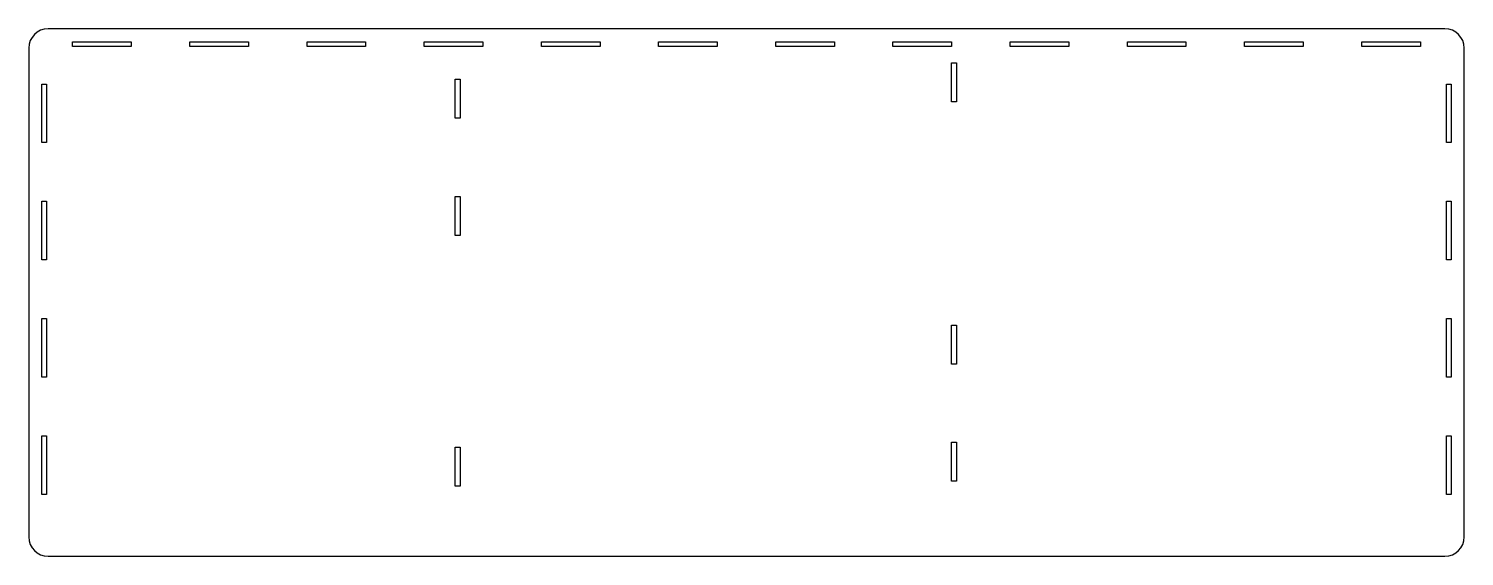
# Model space of a CAD drawing. Header units: millimetres. Extents: x 2828 to 3710, y 717 to 1041.
import ezdxf

# ---------------------------------------------------------------- set-up
doc = ezdxf.new("R2010")
doc.units = ezdxf.units.MM

msp = doc.modelspace()

# ---------------------------------------------------------------- linework, layer by layer
for p, q in [((3698.49, 1041.27, 3), (2840.49, 1041.27, 3)), ((2855.49, 1030.27, 3), (2855.49, 1033.27, 3)), ((2855.49, 1033.27, 3), (2891.49, 1033.27, 3)), ((2891.49, 1033.27, 3), (2891.49, 1030.27, 3)), ((2927.49, 1030.27, 3), (2927.49, 1033.27, 3)), ((2927.49, 1033.27, 3), (2963.49, 1033.27, 3)), ((2963.49, 1033.27, 3), (2963.49, 1030.27, 3)), ((2999.49, 1030.27, 3), (2999.49, 1033.27, 3)), ((2999.49, 1033.27, 3), (3035.49, 1033.27, 3)), ((3035.49, 1033.27, 3), (3035.49, 1030.27, 3)), ((3071.49, 1030.27, 3), (3071.49, 1033.27, 3)), ((3071.49, 1033.27, 3), (3107.49, 1033.27, 3)), ((3107.49, 1033.27, 3), (3107.49, 1030.27, 3)), ((3143.49, 1030.27, 3), (3143.49, 1033.27, 3)), ((3143.49, 1033.27, 3), (3179.49, 1033.27, 3)), ((3179.49, 1033.27, 3), (3179.49, 1030.27, 3)), ((3215.49, 1033.27, 3), (3251.49, 1033.27, 3)), ((3215.49, 1030.27, 3), (3215.49, 1033.27, 3)), ((3251.49, 1033.27, 3), (3251.49, 1030.27, 3)), ((3287.49, 1033.27, 3), (3323.49, 1033.27, 3)), ((3287.49, 1030.27, 3), (3287.49, 1033.27, 3)), ((3323.49, 1033.27, 3), (3323.49, 1030.27, 3)), ((3359.49, 1033.27, 3), (3395.49, 1033.27, 3)), ((3359.49, 1030.27, 3), (3359.49, 1033.27, 3)), ((3395.49, 1033.27, 3), (3395.49, 1030.27, 3)), ((3431.49, 1033.27, 3), (3467.49, 1033.27, 3)), ((3431.49, 1030.27, 3), (3431.49, 1033.27, 3)), ((3467.49, 1033.27, 3), (3467.49, 1030.27, 3)), ((3503.49, 1033.27, 3), (3539.49, 1033.27, 3)), ((3503.49, 1030.27, 3), (3503.49, 1033.27, 3)), ((3539.49, 1033.27, 3), (3539.49, 1030.27, 3)), ((3575.49, 1033.27, 3), (3611.49, 1033.27, 3)), ((3575.49, 1030.27, 3), (3575.49, 1033.27, 3)), ((3611.49, 1033.27, 3), (3611.49, 1030.27, 3)), ((3647.49, 1033.27, 3), (3683.49, 1033.27, 3)), ((3647.49, 1030.27, 3), (3647.49, 1033.27, 3)), ((3683.49, 1033.27, 3), (3683.49, 1030.27, 3)), ((2828.49, 1029.27, 3), (2828.49, 729.27, 3)), ((2891.49, 1030.27, 3), (2855.49, 1030.27, 3)), ((2963.49, 1030.27, 3), (2927.49, 1030.27, 3)), ((3035.49, 1030.27, 3), (2999.49, 1030.27, 3)), ((3107.49, 1030.27, 3), (3071.49, 1030.27, 3)), ((3179.49, 1030.27, 3), (3143.49, 1030.27, 3)), ((3251.49, 1030.27, 3), (3215.49, 1030.27, 3)), ((3323.49, 1030.27, 3), (3287.49, 1030.27, 3)), ((3395.49, 1030.27, 3), (3359.49, 1030.27, 3)), ((3467.49, 1030.27, 3), (3431.49, 1030.27, 3)), ((3539.49, 1030.27, 3), (3503.49, 1030.27, 3)), ((3611.49, 1030.27, 3), (3575.49, 1030.27, 3)), ((3683.49, 1030.27, 3), (3647.49, 1030.27, 3)), ((3710.49, 729.27, 3), (3710.49, 1029.27, 3)), ((3395.49, 1020.31, 3), (3398.49, 1020.31, 3)), ((3395.49, 996.31, 3), (3395.49, 1020.31, 3)), ((3398.49, 1020.31, 3), (3398.49, 996.31, 3)), ((2836.49, 971.31, 3), (2836.49, 1007.31, 3)), ((2836.49, 1007.31, 3), (2839.49, 1007.31, 3)), ((2839.49, 1007.31, 3), (2839.49, 971.31, 3)), ((3090.49, 986.31, 3), (3090.49, 1010.31, 3)), ((3090.49, 1010.31, 3), (3093.49, 1010.31, 3)), ((3093.49, 1010.31, 3), (3093.49, 986.31, 3)), ((3699.49, 1007.31, 3), (3702.49, 1007.31, 3)), ((3699.49, 971.31, 3), (3699.49, 1007.31, 3)), ((3702.49, 1007.31, 3), (3702.49, 971.31, 3)), ((3398.49, 996.31, 3), (3395.49, 996.31, 3)), ((3093.49, 986.31, 3), (3090.49, 986.31, 3)), ((2839.49, 971.31, 3), (2836.49, 971.31, 3)), ((3702.49, 971.31, 3), (3699.49, 971.31, 3)), ((2836.49, 899.31, 3), (2836.49, 935.31, 3)), ((2836.49, 935.31, 3), (2839.49, 935.31, 3)), ((2839.49, 935.31, 3), (2839.49, 899.31, 3)), ((3090.49, 914.31, 3), (3090.49, 938.31, 3)), ((3090.49, 938.31, 3), (3093.49, 938.31, 3)), ((3093.49, 938.31, 3), (3093.49, 914.31, 3)), ((3699.49, 935.31, 3), (3702.49, 935.31, 3)), ((3699.49, 899.31, 3), (3699.49, 935.31, 3)), ((3702.49, 935.31, 3), (3702.49, 899.31, 3)), ((3093.49, 914.31, 3), (3090.49, 914.31, 3)), ((2839.49, 899.31, 3), (2836.49, 899.31, 3)), ((3702.49, 899.31, 3), (3699.49, 899.31, 3)), ((2836.49, 827.31, 3), (2836.49, 863.31, 3)), ((2836.49, 863.31, 3), (2839.49, 863.31, 3)), ((2839.49, 863.31, 3), (2839.49, 827.31, 3)), ((3395.49, 835.31, 3), (3395.49, 859.31, 3)), ((3395.49, 859.31, 3), (3398.49, 859.31, 3)), ((3398.49, 859.31, 3), (3398.49, 835.31, 3)), ((3699.49, 827.31, 3), (3699.49, 863.31, 3)), ((3699.49, 863.31, 3), (3702.49, 863.31, 3)), ((3702.49, 863.31, 3), (3702.49, 827.31, 3)), ((3398.49, 835.31, 3), (3395.49, 835.31, 3)), ((2839.49, 827.31, 3), (2836.49, 827.31, 3)), ((3702.49, 827.31, 3), (3699.49, 827.31, 3)), ((2836.49, 755.31, 3), (2836.49, 791.31, 3)), ((2836.49, 791.31, 3), (2839.49, 791.31, 3)), ((2839.49, 791.31, 3), (2839.49, 755.31, 3)), ((3395.49, 763.31, 3), (3395.49, 787.31, 3)), ((3395.49, 787.31, 3), (3398.49, 787.31, 3)), ((3398.49, 787.31, 3), (3398.49, 763.31, 3)), ((3699.49, 755.31, 3), (3699.49, 791.31, 3)), ((3699.49, 791.31, 3), (3702.49, 791.31, 3)), ((3702.49, 791.31, 3), (3702.49, 755.31, 3)), ((3090.49, 760.31, 3), (3090.49, 784.31, 3)), ((3090.49, 784.31, 3), (3093.49, 784.31, 3)), ((3093.49, 784.31, 3), (3093.49, 760.31, 3)), ((3093.49, 760.31, 3), (3090.49, 760.31, 3)), ((3398.49, 763.31, 3), (3395.49, 763.31, 3)), ((2839.49, 755.31, 3), (2836.49, 755.31, 3)), ((3702.49, 755.31, 3), (3699.49, 755.31, 3)), ((2840.49, 717.27, 3), (3698.49, 717.27, 3))]:
    msp.add_line(p, q)
for centre, start, end in [((2840.49, 1029.27, 3), 90, 180), ((3698.49, 1029.27, 3), 0, 90), ((2840.49, 729.27, 3), 180, 270), ((3698.49, 729.27, 3), 270, 0)]:
    msp.add_arc(centre, 12, start, end)

doc.saveas('drawing.dxf')
